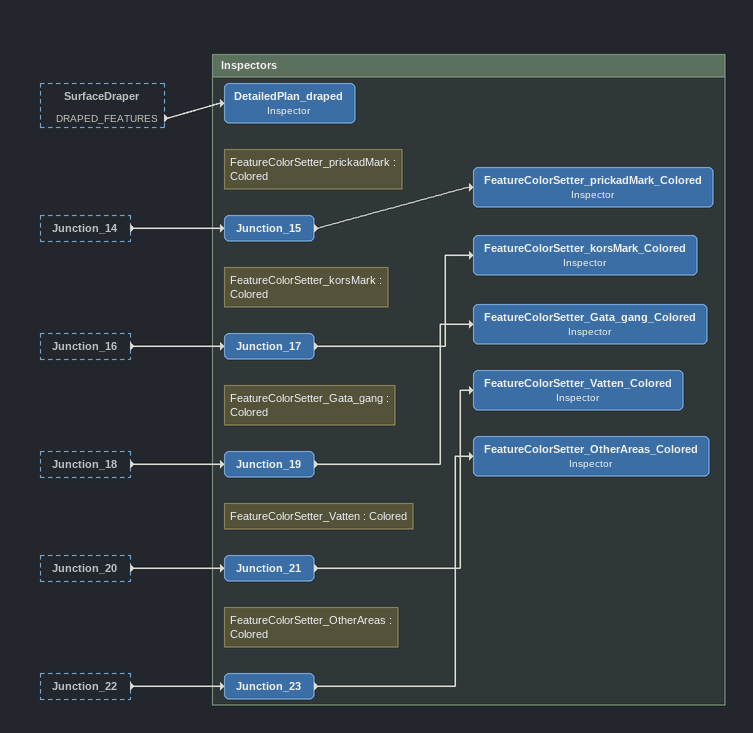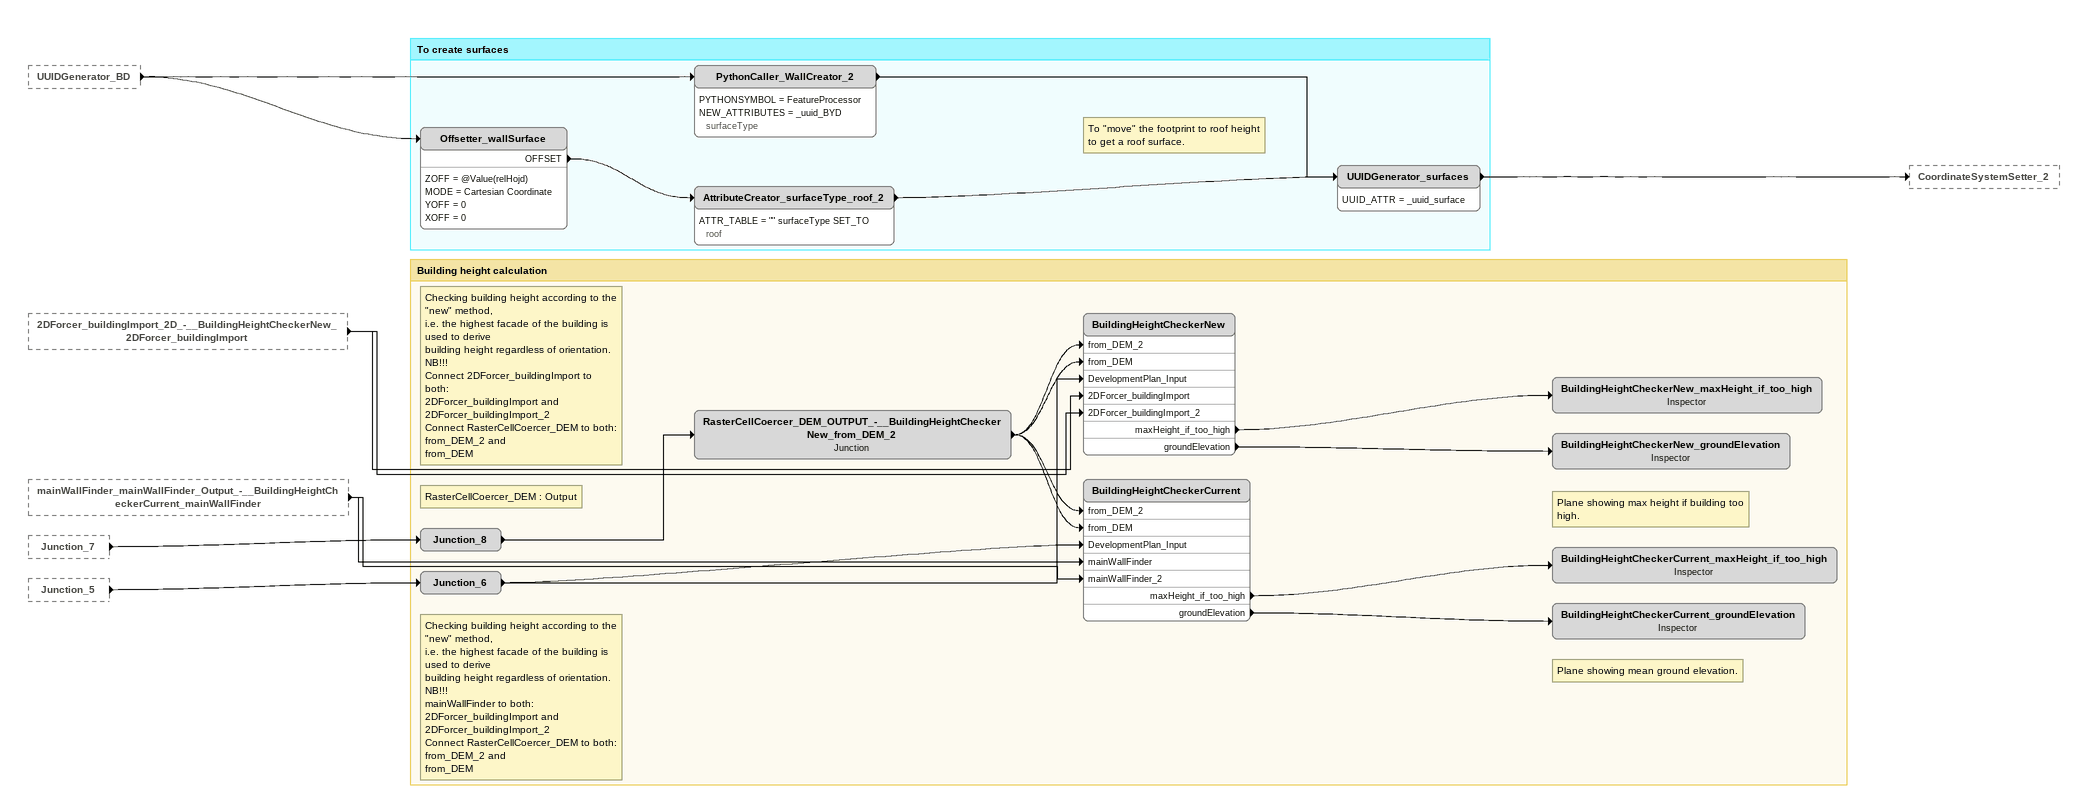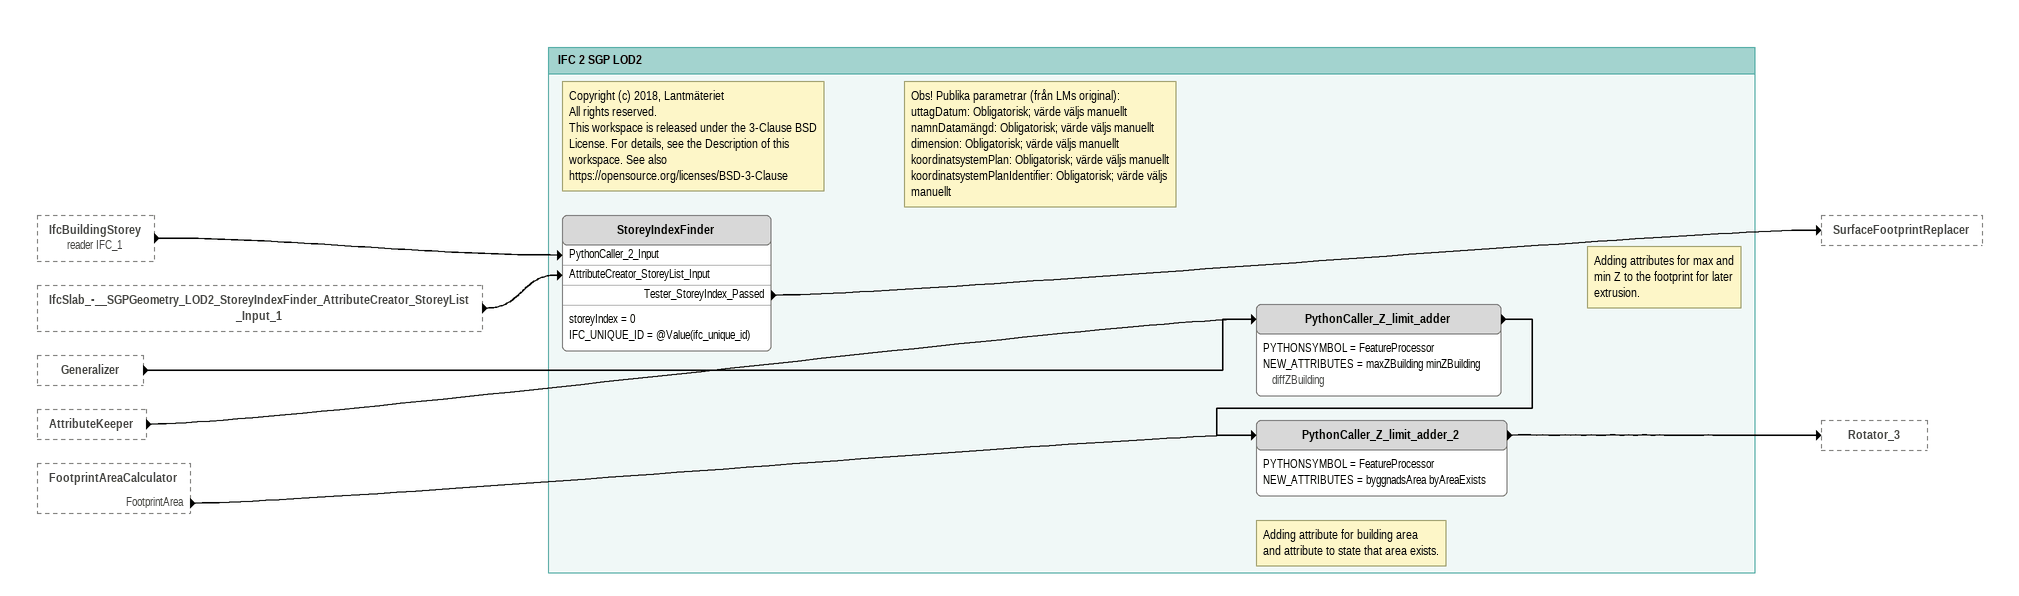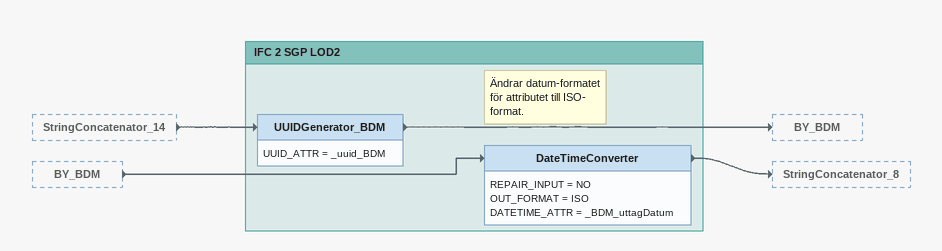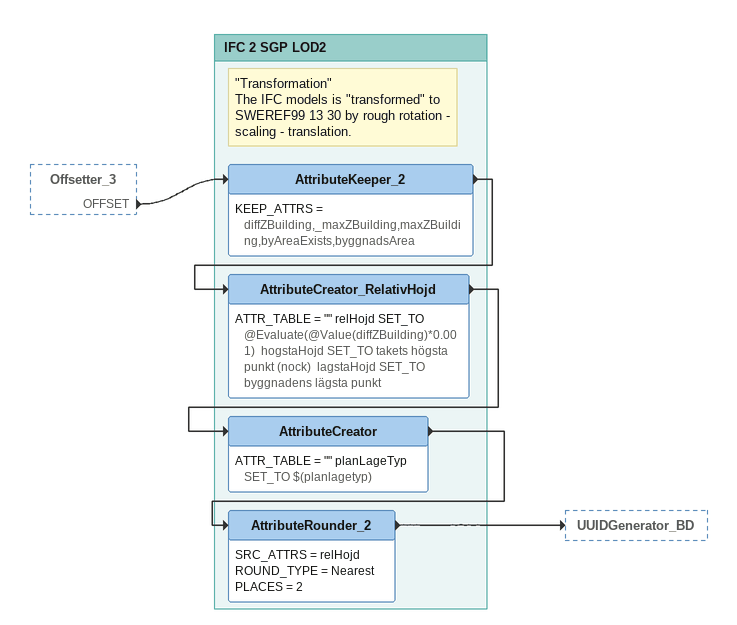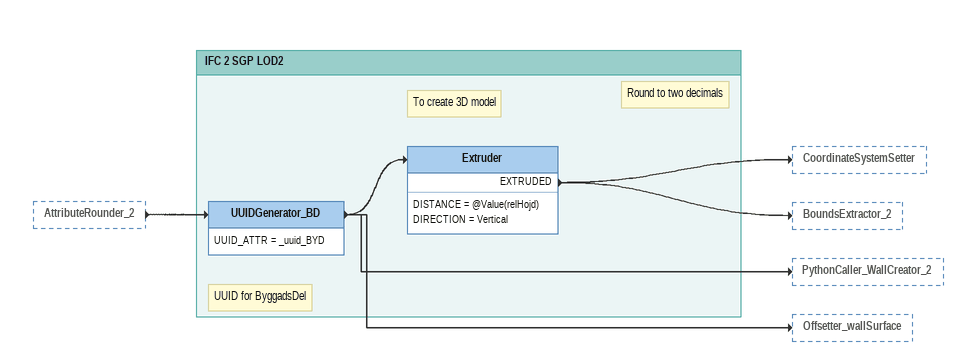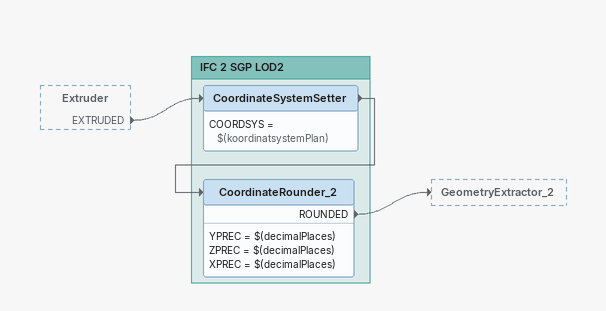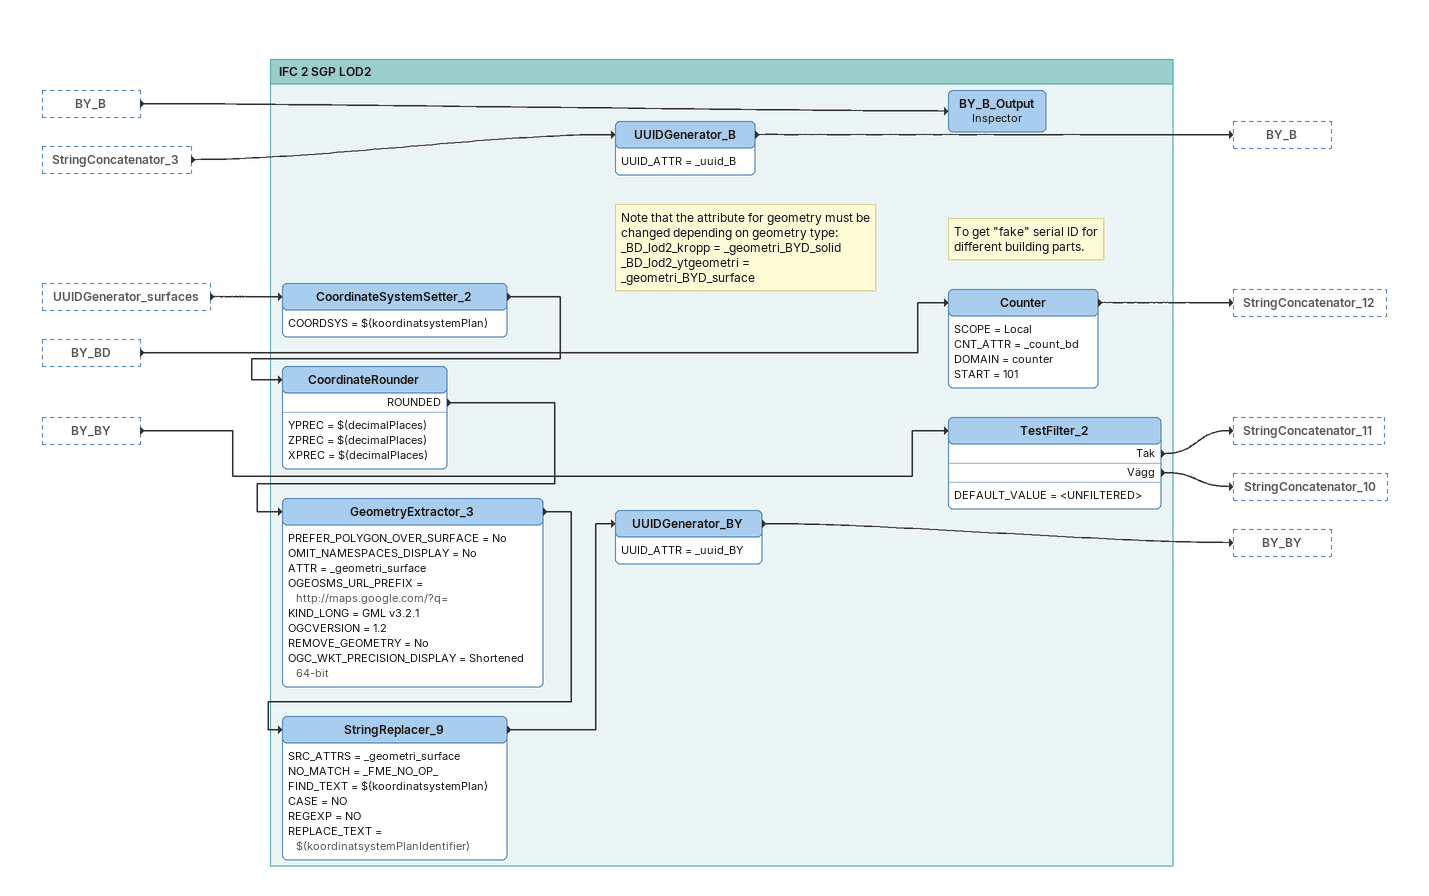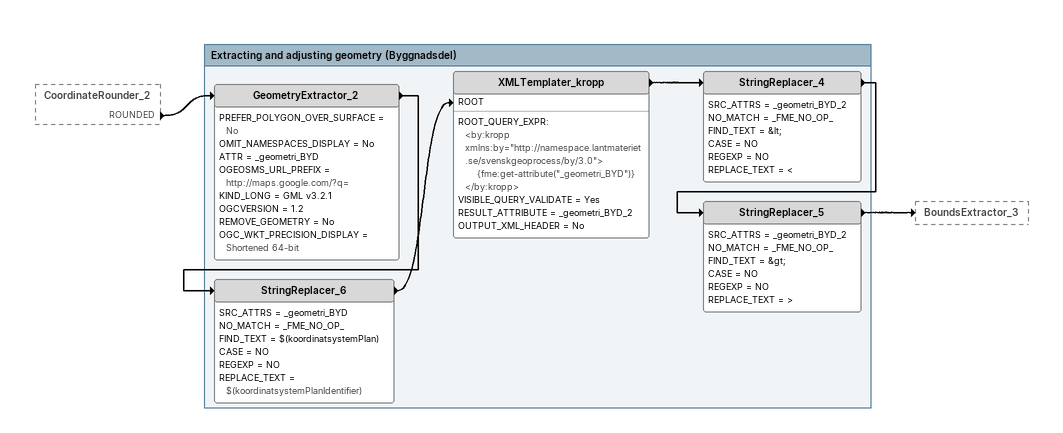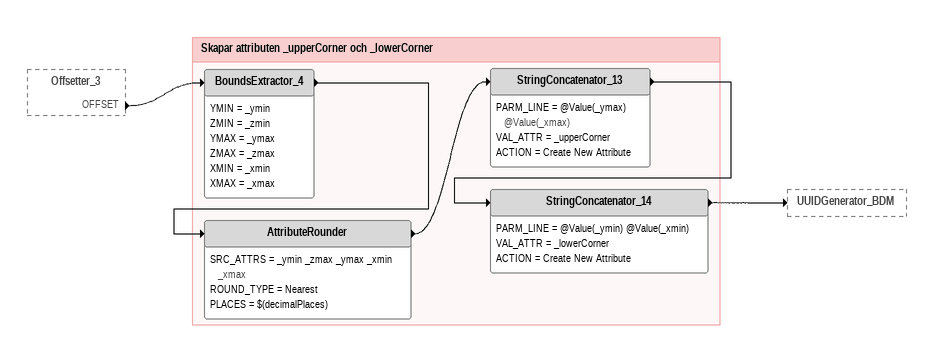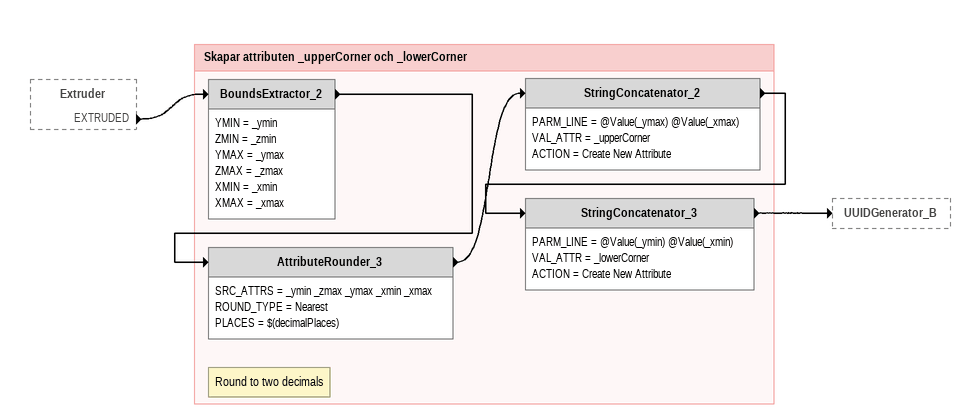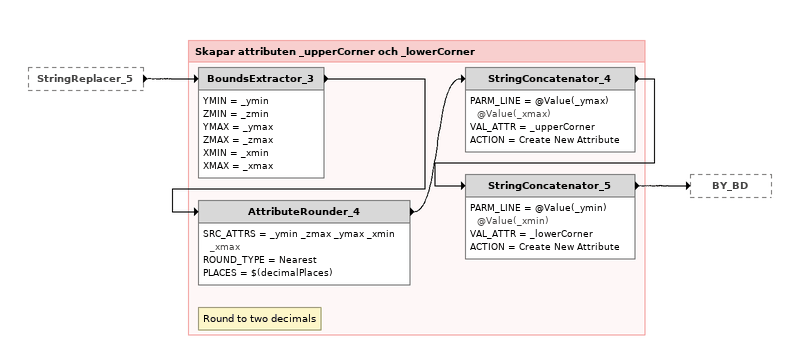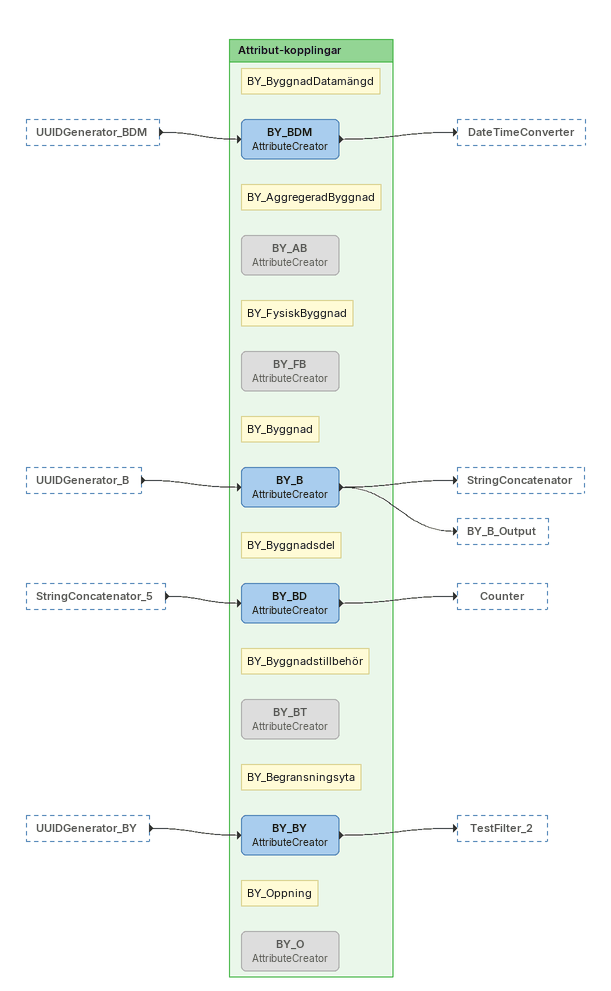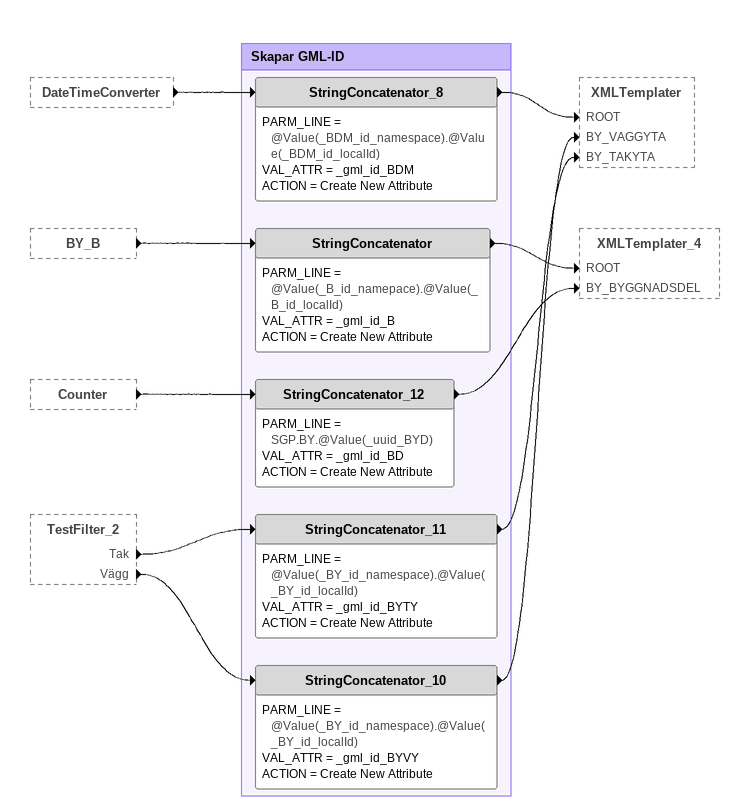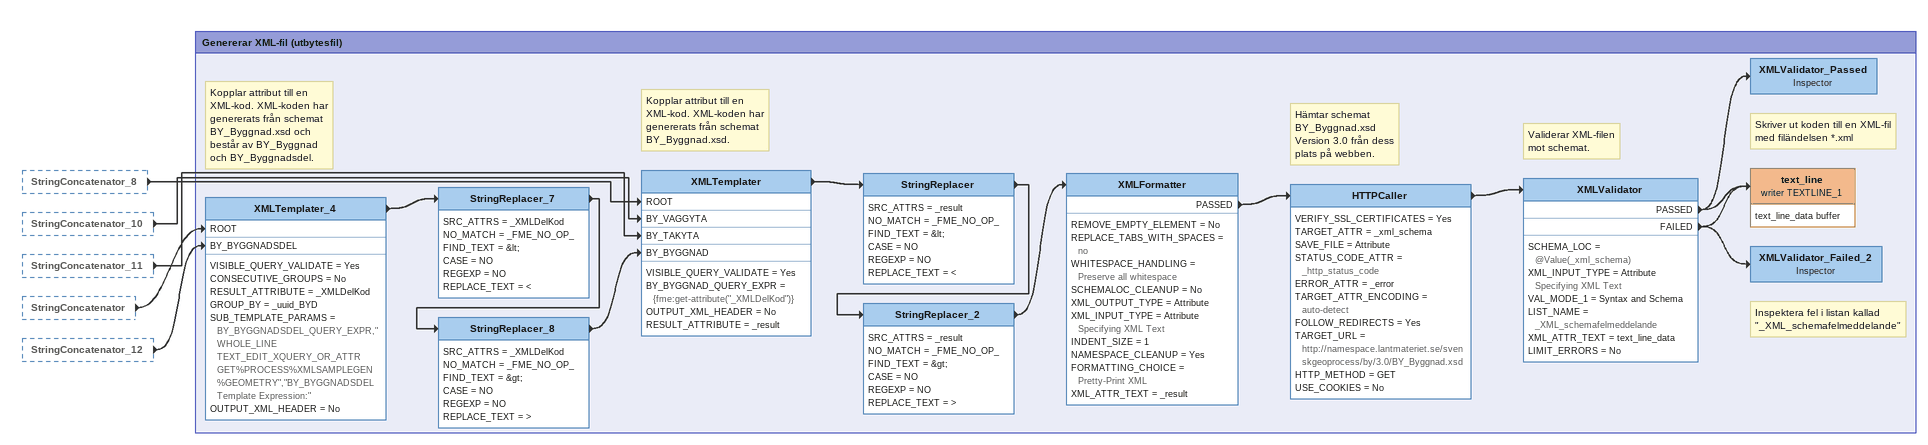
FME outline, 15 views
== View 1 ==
SurfaceDraper [outside]
    DRAPED_FEATURES -> DetailedPlan_draped
Junction_14 [outside]
    -> Junction_15
Junction_16 [outside]
    -> Junction_17
Junction_18 [outside]
    -> Junction_19
Junction_20 [outside]
    -> Junction_21
Junction_22 [outside]
    -> Junction_23

Bookmark: Inspectors
Note: FeatureColorSetter_prickadMark : Colored
Junction_15
    -> FeatureColorSetter_prickadMark_Colored
FeatureColorSetter_prickadMark_Colored: Inspector
Note: FeatureColorSetter_korsMark : Colored
Junction_17
    -> FeatureColorSetter_korsMark_Colored
FeatureColorSetter_korsMark_Colored: Inspector
Note: FeatureColorSetter_Gata_gang : Colored
Junction_19
    -> FeatureColorSetter_Gata_gang_Colored
FeatureColorSetter_Gata_gang_Colored: Inspector
Note: FeatureColorSetter_Vatten : Colored
Junction_21
    -> FeatureColorSetter_Vatten_Colored
FeatureColorSetter_Vatten_Colored: Inspector
Note: FeatureColorSetter_OtherAreas : Colored
Junction_23
    -> FeatureColorSetter_OtherAreas_Colored
FeatureColorSetter_OtherAreas_Colored: Inspector
DetailedPlan_draped: Inspector

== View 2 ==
UUIDGenerator_BD [outside]
    -> PythonCaller_WallCreator_2
    -> Offsetter_wallSurface
2DForcer_buildingImport_2D_-__BuildingHeightCheckerNew_2DForcer_buildingImport [outside]
    -> BuildingHeightCheckerNew [2DForcer_buildingImport]
    -> BuildingHeightCheckerNew [2DForcer_buildingImport_2]
mainWallFinder_mainWallFinder_Output_-__BuildingHeightCheckerCurrent_mainWallFinder [outside]
    -> BuildingHeightCheckerCurrent [mainWallFinder]
    -> BuildingHeightCheckerCurrent [mainWallFinder_2]
Junction_7 [outside]
    -> Junction_8
Junction_5 [outside]
    -> Junction_6

Bookmark: Building height calculation
Junction_6
    -> BuildingHeightCheckerNew [DevelopmentPlan_Input]
    -> BuildingHeightCheckerCurrent [DevelopmentPlan_Input]
Note: RasterCellCoercer_DEM : Output
Junction_8
    -> RasterCellCoercer_DEM_OUTPUT_-__BuildingHeightCheckerNew_from_DEM_2
RasterCellCoercer_DEM_OUTPUT_-__BuildingHeightCheckerNew_from_DEM_2: Junction
    -> BuildingHeightCheckerNew [from_DEM_2]
    -> BuildingHeightCheckerNew [from_DEM]
    -> BuildingHeightCheckerCurrent [from_DEM_2]
    -> BuildingHeightCheckerCurrent [from_DEM]
Note: Checking building height according to the "new" method, / i.e. the highest facade of the building is used to derive / building height regardless of orientation. / NB!!! / Connect 2DForcer_buildingImport to both: / 2DForcer_buildingImport and / 2DForcer_buildingImport_2 / Connect RasterCellCoercer_DEM to both: / from_DEM_2 and / from_DEM
BuildingHeightCheckerNew
    maxHeight_if_too_high -> BuildingHeightCheckerNew_maxHeight_if_too_high
    groundElevation -> BuildingHeightCheckerNew_groundElevation
BuildingHeightCheckerNew_maxHeight_if_too_high: Inspector
BuildingHeightCheckerNew_groundElevation: Inspector
Note: Checking building height according to the "new" method, / i.e. the highest facade of the building is used to derive / building height regardless of orientation. / NB!!! / mainWallFinder to both: / 2DForcer_buildingImport and / 2DForcer_buildingImport_2 / Connect RasterCellCoercer_DEM to both: / from_DEM_2 and / from_DEM
BuildingHeightCheckerCurrent
    maxHeight_if_too_high -> BuildingHeightCheckerCurrent_maxHeight_if_too_high
    groundElevation -> BuildingHeightCheckerCurrent_groundElevation
Note: Plane showing max height if building too high.
BuildingHeightCheckerCurrent_maxHeight_if_too_high: Inspector
Note: Plane showing mean ground elevation.
BuildingHeightCheckerCurrent_groundElevation: Inspector

Bookmark: To create surfaces
PythonCaller_WallCreator_2
    PYTHONSYMBOL = FeatureProcessor
    NEW_ATTRIBUTES = _uuid_BYD surfaceType
    -> UUIDGenerator_surfaces
Note: To "move" the footprint to roof height / to get a roof surface.
Offsetter_wallSurface
    ZOFF = @Value(relHojd)
    MODE = Cartesian Coordinate
    YOFF = 0
    XOFF = 0
    OFFSET -> AttributeCreator_surfaceType_roof_2
AttributeCreator_surfaceType_roof_2
    ATTR_TABLE = "" surfaceType SET_TO roof
    -> UUIDGenerator_surfaces
UUIDGenerator_surfaces
    UUID_ATTR = _uuid_surface
    -> CoordinateSystemSetter_2

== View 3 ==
IfcBuildingStorey (reader IFC_1) [outside]
    -> StoreyIndexFinder [PythonCaller_2_Input]
IfcSlab_-__SGPGeometry_LOD2_StoreyIndexFinder_AttributeCreator_StoreyList_Input_1 [outside]
    -> StoreyIndexFinder [AttributeCreator_StoreyList_Input]
Generalizer [outside]
    -> PythonCaller_Z_limit_adder
AttributeKeeper [outside]
    -> PythonCaller_Z_limit_adder
FootprintAreaCalculator [outside]
    FootprintArea -> PythonCaller_Z_limit_adder_2

Bookmark: IFC 2 SGP LOD2
Note: Copyright (c) 2018, Lantmäteriet / All rights reserved. / This workspace is released under the 3-Clause BSD License. For details, see the Description of this workspace. See also https://opensource.org/licenses/BSD-3-Clause
Note: Obs! Publika parametrar (från LMs original): / uttagDatum: Obligatorisk; värde väljs manuellt / namnDatamängd: Obligatorisk; värde väljs manuellt / dimension: Obligatorisk; värde väljs manuellt / koordinatsystemPlan: Obligatorisk; värde väljs manuellt / koordinatsystemPlanIdentifier: Obligatorisk; värde väljs manuellt
StoreyIndexFinder
    storeyIndex = 0
    IFC_UNIQUE_ID = @Value(ifc_unique_id)
    Tester_StoreyIndex_Passed -> SurfaceFootprintReplacer
Note: Adding attributes for max and / min Z to the footprint for later / extrusion.
PythonCaller_Z_limit_adder
    PYTHONSYMBOL = FeatureProcessor
    NEW_ATTRIBUTES = maxZBuilding minZBuilding diffZBuilding
    -> PythonCaller_Z_limit_adder_2
Note: Adding attribute for building area / and attribute to state that area exists.
PythonCaller_Z_limit_adder_2
    PYTHONSYMBOL = FeatureProcessor
    NEW_ATTRIBUTES = byggnadsArea byAreaExists
    -> Rotator_3

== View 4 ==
StringConcatenator_14 [outside]
    -> UUIDGenerator_BDM
BY_BDM [outside]
    -> DateTimeConverter

Bookmark: IFC 2 SGP LOD2
UUIDGenerator_BDM
    UUID_ATTR = _uuid_BDM
    -> BY_BDM
Note: Ändrar datum-formatet / för attributet till ISO- / format.
DateTimeConverter
    REPAIR_INPUT = NO
    OUT_FORMAT = ISO
    DATETIME_ATTR = _BDM_uttagDatum
    -> StringConcatenator_8

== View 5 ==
Offsetter_3 [outside]
    OFFSET -> AttributeKeeper_2

Bookmark: IFC 2 SGP LOD2
Note: "Transformation" / The IFC models is "transformed" to SWEREF99 13 30 by rough rotation - scaling - translation.
AttributeKeeper_2
    KEEP_ATTRS = diffZBuilding,_maxZBuilding,maxZBuilding,byAreaExists,byggnadsArea
    -> AttributeCreator_RelativHojd
AttributeCreator_RelativHojd
    ATTR_TABLE = "" relHojd SET_TO @Evaluate(@Value(diffZBuilding)*0.001)  hogstaHojd SET_TO takets högsta punkt (nock)  lagstaHojd SET_TO byggnadens lägsta punkt
    -> AttributeCreator
AttributeCreator
    ATTR_TABLE = "" planLageTyp SET_TO $(planlagetyp)
    -> AttributeRounder_2
AttributeRounder_2
    SRC_ATTRS = relHojd
    ROUND_TYPE = Nearest
    PLACES = 2
    -> UUIDGenerator_BD

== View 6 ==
AttributeRounder_2 [outside]
    -> UUIDGenerator_BD

Bookmark: IFC 2 SGP LOD2
Note: UUID for ByggadsDel
UUIDGenerator_BD
    UUID_ATTR = _uuid_BYD
    -> Extruder
    -> PythonCaller_WallCreator_2
    -> Offsetter_wallSurface
Note: To create 3D model
Note: Round to two decimals
Extruder
    DISTANCE = @Value(relHojd)
    DIRECTION = Vertical
    EXTRUDED -> CoordinateSystemSetter
    EXTRUDED -> BoundsExtractor_2

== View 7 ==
Extruder [outside]
    EXTRUDED -> CoordinateSystemSetter

Bookmark: IFC 2 SGP LOD2
CoordinateSystemSetter
    COORDSYS = $(koordinatsystemPlan)
    -> CoordinateRounder_2
CoordinateRounder_2
    YPREC = $(decimalPlaces)
    ZPREC = $(decimalPlaces)
    XPREC = $(decimalPlaces)
    ROUNDED -> GeometryExtractor_2

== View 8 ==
BY_B [outside]
    -> BY_B_Output
StringConcatenator_3 [outside]
    -> UUIDGenerator_B
UUIDGenerator_surfaces [outside]
    -> CoordinateSystemSetter_2
BY_BD [outside]
    -> Counter
BY_BY [outside]
    -> TestFilter_2

Bookmark: IFC 2 SGP LOD2
Note: Note that the attribute for geometry must be / changed depending on geometry type: / _BD_lod2_kropp = _geometri_BYD_solid / _BD_lod2_ytgeometri = _geometri_BYD_surface
UUIDGenerator_B
    UUID_ATTR = _uuid_B
    -> BY_B
BY_B_Output: Inspector
Note: To get "fake" serial ID for / different building parts.
Counter
    SCOPE = Local
    CNT_ATTR = _count_bd
    DOMAIN = counter
    START = 101
    -> StringConcatenator_12
CoordinateSystemSetter_2
    COORDSYS = $(koordinatsystemPlan)
    -> CoordinateRounder
CoordinateRounder
    YPREC = $(decimalPlaces)
    ZPREC = $(decimalPlaces)
    XPREC = $(decimalPlaces)
    ROUNDED -> GeometryExtractor_3
GeometryExtractor_3
    PREFER_POLYGON_OVER_SURFACE = No
    OMIT_NAMESPACES_DISPLAY = No
    ATTR = _geometri_surface
    OGEOSMS_URL_PREFIX = http://maps.google.com/?q=
    KIND_LONG = GML v3.2.1
    OGCVERSION = 1.2
    REMOVE_GEOMETRY = No
    OGC_WKT_PRECISION_DISPLAY = Shortened 64-bit
    -> StringReplacer_9
StringReplacer_9
    SRC_ATTRS = _geometri_surface
    NO_MATCH = _FME_NO_OP_
    FIND_TEXT = $(koordinatsystemPlan)
    CASE = NO
    REGEXP = NO
    REPLACE_TEXT = $(koordinatsystemPlanIdentifier)
    -> UUIDGenerator_BY
UUIDGenerator_BY
    UUID_ATTR = _uuid_BY
    -> BY_BY
TestFilter_2
    DEFAULT_VALUE = <UNFILTERED>
    Tak -> StringConcatenator_11
    Vägg -> StringConcatenator_10

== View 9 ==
CoordinateRounder_2 [outside]
    ROUNDED -> GeometryExtractor_2

Bookmark: Extracting and adjusting geometry (Byggnadsdel)
GeometryExtractor_2
    PREFER_POLYGON_OVER_SURFACE = No
    OMIT_NAMESPACES_DISPLAY = No
    ATTR = _geometri_BYD
    OGEOSMS_URL_PREFIX = http://maps.google.com/?q=
    KIND_LONG = GML v3.2.1
    OGCVERSION = 1.2
    REMOVE_GEOMETRY = No
    OGC_WKT_PRECISION_DISPLAY = Shortened 64-bit
    -> StringReplacer_6
StringReplacer_6
    SRC_ATTRS = _geometri_BYD
    NO_MATCH = _FME_NO_OP_
    FIND_TEXT = $(koordinatsystemPlan)
    CASE = NO
    REGEXP = NO
    REPLACE_TEXT = $(koordinatsystemPlanIdentifier)
    -> XMLTemplater_kropp [ROOT]
XMLTemplater_kropp
    ROOT_QUERY_EXPR:
      <by:kropp xmlns:by="http://namespace.lantmateriet.se/svenskgeoprocess/by/3.0">
          {fme:get-attribute("_geometri_BYD")}
      </by:kropp>
    VISIBLE_QUERY_VALIDATE = Yes
    RESULT_ATTRIBUTE = _geometri_BYD_2
    OUTPUT_XML_HEADER = No
    -> StringReplacer_4
StringReplacer_4
    SRC_ATTRS = _geometri_BYD_2
    NO_MATCH = _FME_NO_OP_
    FIND_TEXT = &lt;
    CASE = NO
    REGEXP = NO
    REPLACE_TEXT = <
    -> StringReplacer_5
StringReplacer_5
    SRC_ATTRS = _geometri_BYD_2
    NO_MATCH = _FME_NO_OP_
    FIND_TEXT = &gt;
    CASE = NO
    REGEXP = NO
    REPLACE_TEXT = >
    -> BoundsExtractor_3

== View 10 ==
Offsetter_3 [outside]
    OFFSET -> BoundsExtractor_4

Bookmark: Skapar attributen _upperCorner och _lowerCorner
BoundsExtractor_4
    YMIN = _ymin
    ZMIN = _zmin
    YMAX = _ymax
    ZMAX = _zmax
    XMIN = _xmin
    XMAX = _xmax
    -> AttributeRounder
AttributeRounder
    SRC_ATTRS = _ymin _zmax _ymax _xmin _xmax
    ROUND_TYPE = Nearest
    PLACES = $(decimalPlaces)
    -> StringConcatenator_13
StringConcatenator_13
    PARM_LINE = @Value(_ymax) @Value(_xmax)
    VAL_ATTR = _upperCorner
    ACTION = Create New Attribute
    -> StringConcatenator_14
StringConcatenator_14
    PARM_LINE = @Value(_ymin) @Value(_xmin)
    VAL_ATTR = _lowerCorner
    ACTION = Create New Attribute
    -> UUIDGenerator_BDM

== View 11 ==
Extruder [outside]
    EXTRUDED -> BoundsExtractor_2

Bookmark: Skapar attributen _upperCorner och _lowerCorner
BoundsExtractor_2
    YMIN = _ymin
    ZMIN = _zmin
    YMAX = _ymax
    ZMAX = _zmax
    XMIN = _xmin
    XMAX = _xmax
    -> AttributeRounder_3
Note: Round to two decimals
AttributeRounder_3
    SRC_ATTRS = _ymin _zmax _ymax _xmin _xmax
    ROUND_TYPE = Nearest
    PLACES = $(decimalPlaces)
    -> StringConcatenator_2
StringConcatenator_2
    PARM_LINE = @Value(_ymax) @Value(_xmax)
    VAL_ATTR = _upperCorner
    ACTION = Create New Attribute
    -> StringConcatenator_3
StringConcatenator_3
    PARM_LINE = @Value(_ymin) @Value(_xmin)
    VAL_ATTR = _lowerCorner
    ACTION = Create New Attribute
    -> UUIDGenerator_B

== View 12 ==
StringReplacer_5 [outside]
    -> BoundsExtractor_3

Bookmark: Skapar attributen _upperCorner och _lowerCorner
BoundsExtractor_3
    YMIN = _ymin
    ZMIN = _zmin
    YMAX = _ymax
    ZMAX = _zmax
    XMIN = _xmin
    XMAX = _xmax
    -> AttributeRounder_4
Note: Round to two decimals
AttributeRounder_4
    SRC_ATTRS = _ymin _zmax _ymax _xmin _xmax
    ROUND_TYPE = Nearest
    PLACES = $(decimalPlaces)
    -> StringConcatenator_4
StringConcatenator_4
    PARM_LINE = @Value(_ymax) @Value(_xmax)
    VAL_ATTR = _upperCorner
    ACTION = Create New Attribute
    -> StringConcatenator_5
StringConcatenator_5
    PARM_LINE = @Value(_ymin) @Value(_xmin)
    VAL_ATTR = _lowerCorner
    ACTION = Create New Attribute
    -> BY_BD

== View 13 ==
UUIDGenerator_BDM [outside]
    -> BY_BDM
UUIDGenerator_B [outside]
    -> BY_B
StringConcatenator_5 [outside]
    -> BY_BD
UUIDGenerator_BY [outside]
    -> BY_BY

Bookmark: Attribut-kopplingar
Note: BY_ByggnadDatamängd
BY_BDM: AttributeCreator
    -> DateTimeConverter
Note: BY_Byggnad
BY_B: AttributeCreator
    -> StringConcatenator
    -> BY_B_Output
Note: BY_Byggnadsdel
BY_BD: AttributeCreator
    -> Counter
Note: BY_Begransningsyta
BY_BY: AttributeCreator
    -> TestFilter_2
Note: BY_AggregeradByggnad
BY_AB: AttributeCreator [off]
Note: BY_FysiskByggnad
BY_FB: AttributeCreator [off]
Note: BY_Byggnadstillbehör
BY_BT: AttributeCreator [off]
Note: BY_Oppning
BY_O: AttributeCreator [off]

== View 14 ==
DateTimeConverter [outside]
    -> StringConcatenator_8
BY_B [outside]
    -> StringConcatenator
Counter [outside]
    -> StringConcatenator_12
TestFilter_2 [outside]
    Tak -> StringConcatenator_11
    Vägg -> StringConcatenator_10

Bookmark: Skapar GML-ID
StringConcatenator_8
    PARM_LINE = @Value(_BDM_id_namespace).@Value(_BDM_id_localId)
    VAL_ATTR = _gml_id_BDM
    ACTION = Create New Attribute
    -> XMLTemplater [ROOT]
StringConcatenator
    PARM_LINE = @Value(_B_id_namepace).@Value(_B_id_localId)
    VAL_ATTR = _gml_id_B
    ACTION = Create New Attribute
    -> XMLTemplater_4 [ROOT]
StringConcatenator_12
    PARM_LINE = SGP.BY.@Value(_uuid_BYD)
    VAL_ATTR = _gml_id_BD
    ACTION = Create New Attribute
    -> XMLTemplater_4 [BY_BYGGNADSDEL]
StringConcatenator_11
    PARM_LINE = @Value(_BY_id_namespace).@Value(_BY_id_localId)
    VAL_ATTR = _gml_id_BYTY
    ACTION = Create New Attribute
    -> XMLTemplater [BY_TAKYTA]
StringConcatenator_10
    PARM_LINE = @Value(_BY_id_namespace).@Value(_BY_id_localId)
    VAL_ATTR = _gml_id_BYVY
    ACTION = Create New Attribute
    -> XMLTemplater [BY_VAGGYTA]

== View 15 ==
StringConcatenator_8 [outside]
    -> XMLTemplater [ROOT]
StringConcatenator_10 [outside]
    -> XMLTemplater [BY_VAGGYTA]
StringConcatenator_11 [outside]
    -> XMLTemplater [BY_TAKYTA]
StringConcatenator [outside]
    -> XMLTemplater_4 [ROOT]
StringConcatenator_12 [outside]
    -> XMLTemplater_4 [BY_BYGGNADSDEL]

Bookmark: Genererar XML-fil (utbytesfil)
Note: Kopplar attribut till en / XML-kod. XML-koden har / genererats från schemat / BY_Byggnad.xsd och / består av BY_Byggnad / och BY_Byggnadsdel.
XMLTemplater_4
    VISIBLE_QUERY_VALIDATE = Yes
    CONSECUTIVE_GROUPS = No
    RESULT_ATTRIBUTE = _XMLDelKod
    GROUP_BY = _uuid_BYD
    SUB_TEMPLATE_PARAMS = BY_BYGGNADSDEL_QUERY_EXPR,"WHOLE_LINE TEXT_EDIT_XQUERY_OR_ATTR GET%PROCESS%XMLSAMPLEGEN%GEOMETRY","BY_BYGGNADSDEL Template Expression:"
    OUTPUT_XML_HEADER = No
    -> StringReplacer_7
StringReplacer_7
    SRC_ATTRS = _XMLDelKod
    NO_MATCH = _FME_NO_OP_
    FIND_TEXT = &lt;
    CASE = NO
    REGEXP = NO
    REPLACE_TEXT = <
    -> StringReplacer_8
StringReplacer_8
    SRC_ATTRS = _XMLDelKod
    NO_MATCH = _FME_NO_OP_
    FIND_TEXT = &gt;
    CASE = NO
    REGEXP = NO
    REPLACE_TEXT = >
    -> XMLTemplater [BY_BYGGNAD]
Note: Kopplar attribut till en / XML-kod. XML-koden har / genererats från schemat / BY_Byggnad.xsd.
XMLTemplater
    VISIBLE_QUERY_VALIDATE = Yes
    BY_BYGGNAD_QUERY_EXPR = {fme:get-attribute("_XMLDelKod")}
    OUTPUT_XML_HEADER = No
    RESULT_ATTRIBUTE = _result
    -> StringReplacer
StringReplacer
    SRC_ATTRS = _result
    NO_MATCH = _FME_NO_OP_
    FIND_TEXT = &lt;
    CASE = NO
    REGEXP = NO
    REPLACE_TEXT = <
    -> StringReplacer_2
StringReplacer_2
    SRC_ATTRS = _result
    NO_MATCH = _FME_NO_OP_
    FIND_TEXT = &gt;
    CASE = NO
    REGEXP = NO
    REPLACE_TEXT = >
    -> XMLFormatter
XMLFormatter
    REMOVE_EMPTY_ELEMENT = No
    REPLACE_TABS_WITH_SPACES = no
    WHITESPACE_HANDLING = Preserve all whitespace
    SCHEMALOC_CLEANUP = No
    XML_OUTPUT_TYPE = Attribute
    XML_INPUT_TYPE = Attribute Specifying XML Text
    INDENT_SIZE = 1
    NAMESPACE_CLEANUP = Yes
    FORMATTING_CHOICE = Pretty-Print XML
    XML_ATTR_TEXT = _result
    PASSED -> HTTPCaller
Note: Hämtar schemat / BY_Byggnad.xsd / Version 3.0 från dess / plats på webben.
HTTPCaller
    VERIFY_SSL_CERTIFICATES = Yes
    TARGET_ATTR = _xml_schema
    SAVE_FILE = Attribute
    STATUS_CODE_ATTR = _http_status_code
    ERROR_ATTR = _error
    TARGET_ATTR_ENCODING = auto-detect
    FOLLOW_REDIRECTS = Yes
    TARGET_URL = http://namespace.lantmateriet.se/svenskgeoprocess/by/3.0/BY_Byggnad.xsd
    HTTP_METHOD = GET
    USE_COOKIES = No
    -> XMLValidator
Note: Validerar XML-filen / mot schemat.
XMLValidator
    SCHEMA_LOC = @Value(_xml_schema)
    XML_INPUT_TYPE = Attribute Specifying XML Text
    VAL_MODE_1 = Syntax and Schema
    LIST_NAME = _XML_schemafelmeddelande
    XML_ATTR_TEXT = text_line_data
    LIMIT_ERRORS = No
    PASSED -> text_line (writer TEXTLINE_1)
    PASSED -> XMLValidator_Passed
    FAILED -> XMLValidator_Failed_2
    FAILED -> text_line (writer TEXTLINE_1)
XMLValidator_Passed: Inspector
Note: Skriver ut koden till en XML-fil / med filändelsen *.xml
text_line (writer TEXTLINE_1)
    attributes: text_line_data buffer
Note: Inspektera fel i listan kallad / "_XML_schemafelmeddelande"
XMLValidator_Failed_2: Inspector
